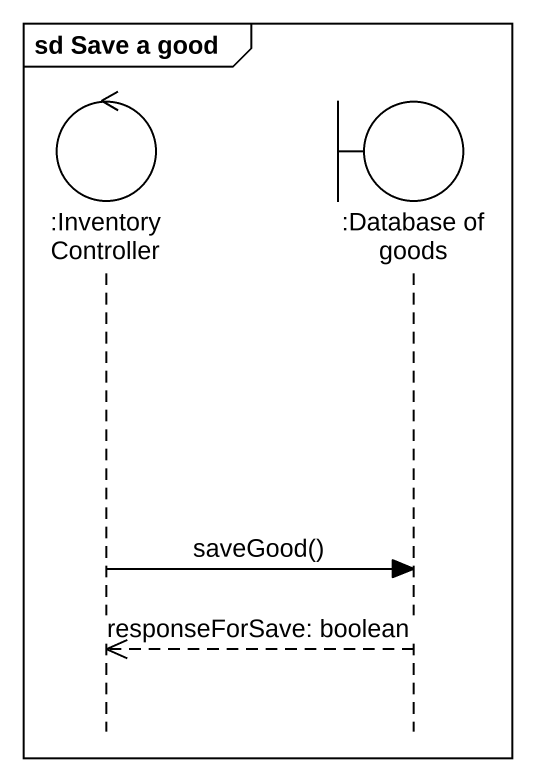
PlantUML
@startuml
mainframe sd Save a good
hide footbox
control ":InventoryController" as InventoryController
boundary ":Database of goods" as Database_of_goods

InventoryController -> Database_of_goods : saveGood()
Database_of_goods -->> InventoryController : responseForSave: boolean
@enduml
